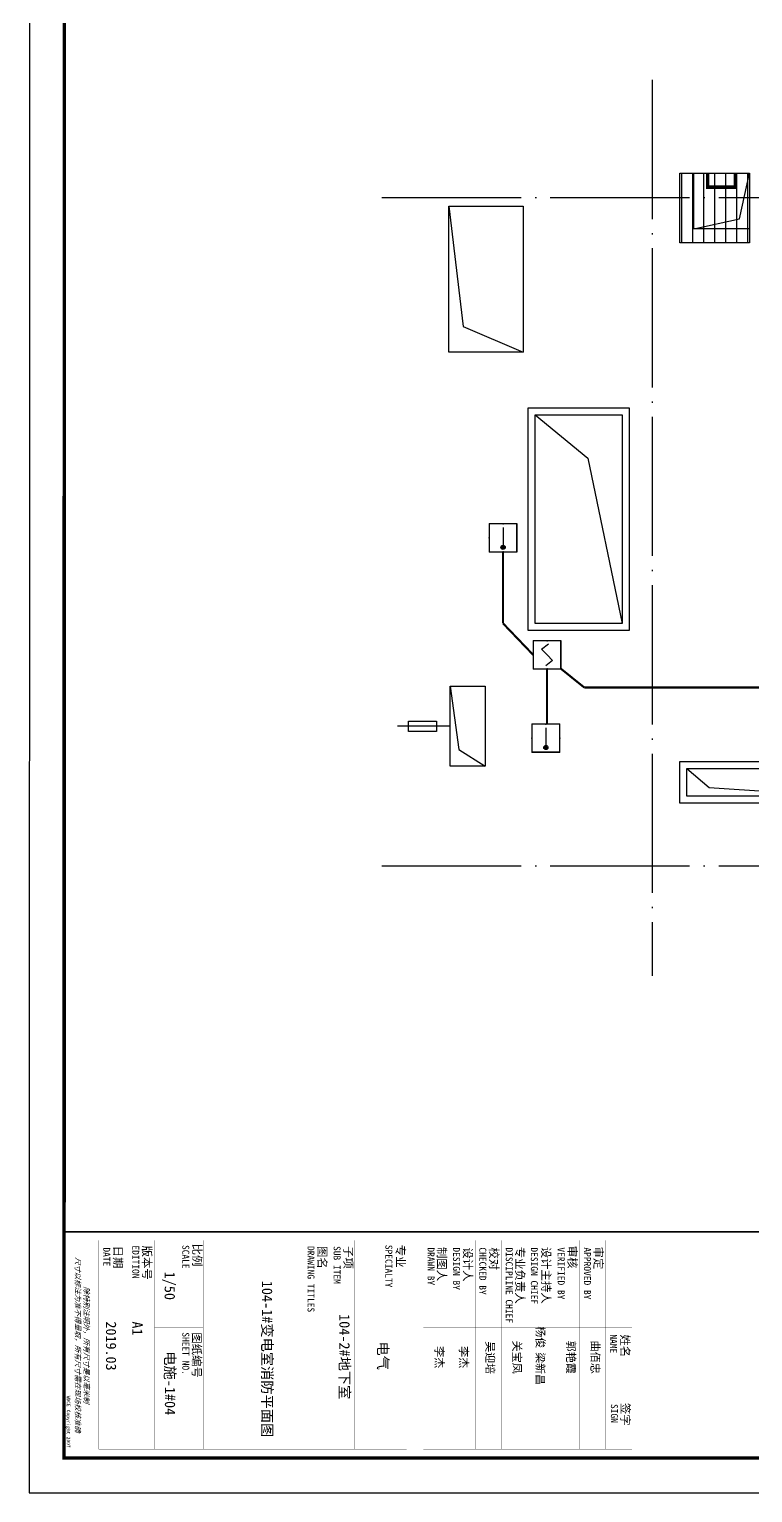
# Model space of a CAD drawing. Extents: x 115799 to 952918, y -190076 to 200966.
# Drawn here: x 247649 to 258048, y 6674 to 27699 of the extents above; entities that cross this region are included whole.
import ezdxf
from ezdxf.enums import TextEntityAlignment as Align

# ---------------------------------------------------------------- set-up
doc = ezdxf.new("R2010")
doc.units = 0
doc.header["$LTSCALE"] = 1000
doc.header["$MEASUREMENT"] = 0
doc.linetypes.add('DASH', pattern=[0.35, 0.25, -0.1])
doc.linetypes.add('DOTE', pattern=[2.42, 2, -0.2, 0.02, -0.2])
for name, color, linetype in [('$0$A-TECH_结构', 21, 'Continuous'), ('00-图签', 7, 'Continuous'), ('00-图签签名_10', 10, 'Continuous'), ('A_AXIS-轴线', 1, 'DOTE'), ('EQUIP-消防', 3, 'Continuous'), ('SHEET_LINE', 6, 'Continuous'), ('SHEET_TEXT', 7, 'Continuous'), ('WIRE-消防', 1, 'TG_FS'), ('字', 7, 'Continuous'), ('看线', 241, 'Continuous'), ('集水坑&', 6, 'Continuous')]:
    doc.layers.add(name, color=color, linetype=linetype)
doc.styles.add('A0-建筑图签$0$hwxh', font='STXIHEI.TTF')
doc.styles.get("Standard").update_dxf_attribs({"font": 'gbenor.shx', "bigfont": 'gbcbig.shx'})
doc.styles.add('TG_LINETYPE', font='SIMPLEX', dxfattribs={"width": 0.8, "height": 3, "bigfont": 'HZTXT'})
doc.styles.add('华文细黑', font='STXIHEI.TTF', dxfattribs={"height": 10})
doc.linetypes.add('TG_FS', pattern='A,2,-0.6,["FS",TG_LINETYPE,S=0.1,R=0,X=-0.52,Y=-0.15],0', length=2.6)

# ---------------------------------------------------------------- blocks, each defined once
blk = doc.blocks.new('WDCE Copyright200X')
at = {"const_width": 0.016}
blk.add_lwpolyline([(-10.6, 1.26, 1), (-11.4, 1.26, 1)], format="xyb", close=True, dxfattribs=at)
at = {"style": '华文细黑'}
for s, p in [('WDCE ', (-11.46, 0.5)), ('     Copyright ', (-3.51, 0.5))]:
    blk.add_text(s, height=1, dxfattribs=at).set_placement(p, align=Align.BOTTOM_RIGHT)
blk.add_text('c', height=0.6, dxfattribs=at).set_placement((-11.04, 1.35), align=Align.MIDDLE_CENTER)
blk.add_attdef('200X', text='', height=1, dxfattribs=at).set_placement((-0.45, 0.5), align=Align.BOTTOM_RIGHT)
blk = doc.blocks.new('图签-A1')
at = {"layer": 'SHEET_LINE', "const_width": 0.5}
blk.add_lwpolyline([(-65, -0.17), (0, -0.17), (0, 512.33), (-65, 512.33)], close=True, dxfattribs=at)
at = {"layer": 'SHEET_LINE', "const_width": 0.05}
for points in [[(-62.5, 103.1), (-2.5, 103.1), (-2.5, 163.1), (-62.5, 163.1), (-62.5, 103.1)], [(-37.5, 163.1), (-37.5, 103.1)], [(-20, 163.1), (-20, 103.1)], [(-62.5, 155.6), (-2.5, 155.6)], [(-62.5, 148.1), (-2.5, 148.1)], [(-62.5, 140.6), (-2.5, 140.6)], [(-62.5, 133.1), (-2.5, 133.1)], [(-62.5, 125.6), (-2.5, 125.6)], [(-62.5, 118.1), (-2.5, 118.1)], [(-62.5, 110.6), (-2.5, 110.6)], [(-62.5, 98.33), (-2.5, 98.33), (-2.5, 9.83), (-62.5, 9.83), (-62.5, 98.33)], [(-62.5, 83.33), (-2.5, 83.33)], [(-62.5, 75.83), (-2.5, 75.83)], [(-62.5, 39.83), (-2.5, 39.83)], [(-37.5, 39.83), (-37.5, 25.83)], [(-62.5, 25.83), (-2.5, 25.83)], [(-62.5, 17.83), (-2.5, 17.83)]]:
    blk.add_lwpolyline(points, dxfattribs=at)
at = {"layer": 'SHEET_TEXT'}
blk.add_blockref('WDCE Copyright200X', (-2.5, -0.17), dxfattribs=at).add_auto_attribs({'200X': '2007'})
at = {"layer": '00-图签签名_10', "style": 'A0-建筑图签$0$hwxh'}
blk.add_text('吴迎培', height=2.3, dxfattribs=at).set_placement((-33.52, 123.47), align=Align.TOP_LEFT)
at = {"layer": '00-图签签名_10', "char_height": 2.3, "width": 800, "attachment_point": 5, "style": 'A0-建筑图签$0$hwxh'}
for s, insert in [('杨俊', (-34.67, 136.62)), ('梁新昌', (-25.65, 136.57))]:
    blk.add_mtext(s, dxfattribs=dict(at, insert=insert))
at = {"layer": '00-图签签名_10', "style": 'A0-建筑图签$0$hwxh'}
for tag, p in [('曲佰忠', (-28.76, 153.54)), ('郭艳霞', (-28.76, 146.04)), ('关宝凤', (-28.76, 131.04)), ('李杰', (-28.76, 116.04)), ('李杰', (-28.76, 108.54))]:
    blk.add_attdef(tag, text='', height=2.3, dxfattribs=at).set_placement(p, align=Align.TOP_CENTER)
at = {"layer": 'SHEET_TEXT', "style": '华文细黑'}
for s, height, p in [('姓名', 2.4, (-35.5, 162.31)), ('签字', 2.4, (-15.81, 162.4)), ('NAME', 2, (-35.5, 158.79)), ('SIGN', 2, (-15.5, 159.04)), ('审定', 2.4, (-60.73, 154.64)), ('审核', 2.4, (-60.95, 147.13)), ('APPROVED BY', 2, (-60.5, 151.28)), ('VERIFIED BY', 2, (-60.5, 143.75)), ('设计主持人', 2.4, (-60.68, 139.6)), ('DESIGN CHIEF', 2, (-60.5, 136.02)), ('专业负责人', 2.4, (-60.67, 132.1)), ('DISCIPLINE CHIEF', 2, (-60.5, 128.82)), ('校对', 2.4, (-60.5, 124.6)), ('CHECKED BY', 2, (-60.5, 121.21)), ('设计人', 2.4, (-60.5, 117.1)), ('DESIGN BY', 2, (-60.5, 113.67)), ('制图人', 2.4, (-60.61, 109.6)), ('DRAWN BY', 2, (-60.5, 106.33)), ('专业', 2.4, (-61.23, 97.76)), ('SPECIALTY', 2, (-61.23, 94.21)), ('子项', 2.4, (-60.88, 82.75)), ('SUB ITEM', 2, (-60.88, 79.33)), ('DRAWING TITLES', 2, (-60.91, 71.83)), ('图名', 2.4, (-60.91, 75.24)), ('比例', 2.4, (-61.56, 39.26)), ('图纸编号', 2.4, (-36.1, 39.16)), ('SCALE', 2, (-61.19, 35.83)), ('SHEET NO.', 2, (-36.1, 35.83)), ('版本号', 2.4, (-61, 24.86)), ('EDITION', 2, (-61.06, 21.44)), ('日期', 2.4, (-61, 16.52)), ('DATE', 2, (-60.5, 13.1))]:
    blk.add_text(s, height=height, dxfattribs=at).set_placement(p, align=Align.TOP_LEFT)
at = {"layer": 'SHEET_TEXT', "style": '华文细黑', "oblique": 20}
for s, p in [('尺寸以标注为准不得量取，所有尺寸需在现场校核准确', (-32.5, 3.83)), ('除特别注明外，所有尺寸是以毫米制', (-32.5, 6.33))]:
    blk.add_text(s, height=1.5, dxfattribs=at).set_placement(p, align=Align.MIDDLE_CENTER)
at = {"layer": '字', "style": '华文细黑'}
for s, p in [('A1', (-39.21, 19.43)), ('2019.03', (-39.21, 11.9))]:
    blk.add_text(s, height=2.962, dxfattribs=at).set_placement(p)
blk = doc.blocks.new('222')
at = {"layer": '集水坑&', "linetype": 'Continuous'}
h = blk.add_hatch(dxfattribs=at)
h.set_pattern_fill('ANSI31', color=256, scale=100, angle=44.9999)
h.set_pattern_definition([(89.9999, (364817.53, -146396.03), (-158.75, 0.00028), [])])
h.paths.add_polyline_path([(289204, 130984), (290204, 130984), (290204, 129984), (289204, 129984)])
h = blk.add_hatch(dxfattribs=at)
h.set_pattern_fill('ANSI31', color=256, scale=100, angle=44.9999)
h.set_pattern_definition([(89.9999, (376917.53, -146396.06), (-158.75, 0.00028), [])])
h.paths.add_polyline_path([(301304, 130984), (302304, 130984), (302304, 129984), (301304, 129984)])
at = {"layer": '$0$A-TECH_结构', "color": 8}
for p, q in [((291609, 129984), (291609, 128484)), ((291729, 129984), (291729, 128484)), ((292679, 129984), (292679, 128484)), ((292799, 129984), (292799, 128484)), ((291609, 126184), (291609, 124684)), ((291729, 126184), (291729, 124684)), ((292679, 126184), (292679, 124684)), ((292799, 126184), (292799, 124684)), ((286028, 122704), (286404, 122465))]:
    blk.add_line(p, q, dxfattribs=at)
for points in [[(290204, 130984), (290204, 130184), (289404, 130184), (289404, 130984)], [(302104, 130984), (302104, 130184), (301304, 130184), (301304, 130984)], [(292104, 129834), (292304, 129834), (292304, 129634), (292104, 129634)], [(293704, 129484), (301304, 129484), (301304, 128484), (293704, 128484)], [(293804, 129384), (301204, 129384), (301204, 128584), (293804, 128584)], [(291259, 128834), (291459, 128834), (291459, 128634), (291259, 128634)], [(293149, 128834), (292949, 128834), (292949, 128634), (293149, 128634)], [(288474, 124414), (287024, 124414), (287024, 127614), (288474, 127614)], [(288374, 124514), (287124, 124514), (287124, 127514), (288374, 127514)], [(293704, 126184), (301304, 126184), (301304, 125184), (293704, 125184)], [(291259, 125834), (291459, 125834), (291459, 126034), (291259, 126034)], [(293149, 125834), (292949, 125834), (292949, 126034), (293149, 126034)], [(293804, 126084), (301204, 126084), (301204, 125284), (293804, 125284)], [(292104, 124834), (292304, 124834), (292304, 125034), (292104, 125034)], [(285904, 123615), (286404, 123615), (286404, 122465), (285904, 122465)], [(289203, 122534), (291603, 122534), (291603, 121934), (289203, 121934)], [(289303, 122434), (291503, 122434), (291503, 122034), (289303, 122034)]]:
    blk.add_lwpolyline(points, close=True, dxfattribs=at)
for points in [[(289404, 130184), (290060, 130328), (290204, 130984)], [(301304, 130184), (301960, 130328), (302104, 130984)], [(285884, 130514), (286954, 130514), (286954, 128414), (285884, 128414), (285884, 130514), (286088, 128785), (286954, 128414)], [(292104, 129834), (292167, 129695), (292304, 129634)], [(293804, 129384), (294720, 128860), (301204, 128584)], [(291259, 128834), (291322, 128695), (291459, 128634)], [(293149, 128834), (293086, 128695), (292949, 128634)], [(287124, 127514), (287879, 126889), (288374, 124514)], [(291259, 125834), (291322, 125973), (291459, 126034)], [(293149, 125834), (293086, 125973), (292949, 126034)], [(293804, 126084), (294720, 125560), (301204, 125284)], [(292104, 124834), (292167, 124973), (292304, 125034)], [(285904, 123615), (286028, 122704)], [(289303, 122434), (289627, 122158), (291503, 122034)]]:
    blk.add_lwpolyline(points, dxfattribs=at)
at = {"layer": 'A_AXIS-轴线', "color": 8}
for p, q in [((288804, 132326), (288804, 119454)), ((297204, 132326), (297204, 119453)), ((284922, 130634), (303176, 130634)), ((291669, 129984), (291669, 128484)), ((292739, 129984), (292739, 128484)), ((291669, 126184), (291669, 124684)), ((292739, 126184), (292739, 124684)), ((285905, 123039), (285144, 123039)), ((284922, 121034), (303176, 121034))]:
    blk.add_line(p, q, dxfattribs=at)
at = {"layer": '看线', "color": 8, "const_width": 50}
for points in [[(290004, 130984), (290004, 130784), (289604, 130784), (289604, 130984)], [(301904, 130984), (301904, 130784), (301504, 130784), (301504, 130984)]]:
    blk.add_lwpolyline(points, dxfattribs=at)
at = {"layer": '看线', "color": 8, "linetype": 'DASH'}
for points in [[(293404, 129984), (291004, 129984), (291004, 128484), (293404, 128484)], [(293404, 126184), (291004, 126184), (291004, 124684), (293404, 124684)]]:
    blk.add_lwpolyline(points, close=True, dxfattribs=at)
at = {"layer": '看线', "color": 8}
blk.add_lwpolyline([(285304, 123114), (285704, 123114), (285704, 122964), (285304, 122964)], close=True, dxfattribs=at)
at = {"layer": '集水坑&', "linetype": 'Continuous'}
for points in [[(289204, 130984), (290204, 130984), (290204, 129984), (289204, 129984)], [(301304, 130984), (302304, 130984), (302304, 129984), (301304, 129984)]]:
    blk.add_lwpolyline(points, close=True, dxfattribs=at)
blk = doc.blocks.new('$Equip$00002648')
for p, q in [((-0.5, 0.5), (-0.5, -0.5)), ((0.5, 0.5), (-0.5, 0.5)), ((0, 0.375), (0, -0.412)), ((0.5, -0.5), (0.5, 0.5)), ((-0.5, -0.5), (0.5, -0.5))]:
    blk.add_line(p, q)
at = {"const_width": 0.04}
blk.add_lwpolyline([(-0.5, 0.5), (0.5, 0.5), (0.5, -0.5), (-0.5, -0.5), (-0.5, 0.5), (0.5, 0.5)], dxfattribs=at)
blk.add_circle((0, -0.338), 0.075)
for p in [(-0.5, 0), (0, 0.5), (0.5, 0), (0, -0.5)]:
    blk.add_point(p)
for points in [[(-0.065, -0.3), (0.065, -0.3), (-0.075, -0.338), (0.075, -0.338)], [(-0.065, -0.375), (0.065, -0.375), (-0.075, -0.338), (0.075, -0.338)], [(-0.038, -0.273), (0.037, -0.273), (-0.065, -0.3), (0.065, -0.3)], [(-0.038, -0.402), (0.037, -0.402), (-0.065, -0.375), (0.065, -0.375)], [(0, -0.263), (0, -0.263), (-0.038, -0.273), (0.037, -0.273)], [(0, -0.412), (0, -0.412), (-0.038, -0.402), (0.037, -0.402)]]:
    blk.add_solid(points)
at = {"color": 7, "flags": 1}
for tag, height, p in [('A', 0.00002, (0, 0)), ('B', 0.4, (0.762, -0.208))]:
    blk.add_attdef(tag, text='', height=height, dxfattribs=at).set_placement(p, align=Align.MIDDLE_CENTER)
blk = doc.blocks.new('$Equip$00002649')
for p, q in [((-0.5, 0.5), (-0.5, -0.5)), ((0.5, 0.5), (-0.5, 0.5)), ((-0.2, 0.2), (0.05, 0.4)), ((0, 0), (-0.2, 0.2)), ((0, 0), (0.2, -0.2)), ((0.5, -0.5), (0.5, 0.5)), ((-0.5, -0.5), (0.5, -0.5)), ((0.2, -0.2), (-0.05, -0.4))]:
    blk.add_line(p, q)
at = {"const_width": 0.04}
blk.add_lwpolyline([(-0.5, 0.5), (0.5, 0.5), (0.5, -0.5), (-0.5, -0.5), (-0.5, 0.5), (0.5, 0.5)], dxfattribs=at)
for p in [(-0.5, 0), (0, 0.5), (0.5, 0), (0, -0.5)]:
    blk.add_point(p)
at = {"color": 7, "flags": 1}
for tag, height, p in [('A', 0.00002, (0, 0)), ('B', 0.4, (0.762, -0.208))]:
    blk.add_attdef(tag, text='', height=height, dxfattribs=at).set_placement(p, align=Align.MIDDLE_CENTER)

msp = doc.modelspace()

# ---------------------------------------------------------------- linework, layer by layer
at = {"layer": '00-图签'}
msp.add_lwpolyline([(247649.2, 6673.7), (277349.2, 6673.7), (277357.5, 48723.7), (247657.5, 48723.7)], close=True, dxfattribs=at)
at = {"layer": '00-图签', "const_width": 50}
msp.add_lwpolyline([(248149.2, 7173.7), (276849.2, 7173.7), (276857.5, 47473.7), (248157.5, 47473.7)], close=True, dxfattribs=at)
at = {"layer": 'WIRE-消防', "linetype": 'TG_FS', "const_width": 30}
for points in [[(254459.5, 20192), (254459.5, 19162.5)], [(254459.5, 19162.5), (254892, 18711)], [(255092, 18511), (255092, 17715)], [(255292, 18511), (255626.5, 18241.9)], [(255626.5, 18241.9), (258413, 18241.9)]]:
    msp.add_lwpolyline(points, dxfattribs=at)

# ---------------------------------------------------------------- block references
msp.add_blockref('222', (-32203.5, -105354.5))
at = {"xscale": 50, "yscale": 50, "zscale": 50, "rotation": 270}
msp.add_blockref('图签-A1', (248157.5, 7173.7), dxfattribs=at)
at = {"layer": 'EQUIP-消防', "xscale": 400, "yscale": 400, "zscale": 400}
for name, p in [('$Equip$00002648', (254459.5, 20392)), ('$Equip$00002649', (255092, 18711)), ('$Equip$00002648', (255075, 17515))]:
    msp.add_blockref(name, p, dxfattribs=at)

# ---------------------------------------------------------------- texts
at = {"color": 2, "style": '华文细黑'}
for s, p in [('1/50', (249595.3, 9850.3)), ('104-1#变电室消防平面图', (250994.4, 9719.2)), ('104-2#地下室', (252106.3, 9240.6)), ('电施-1#04', (249598.9, 8706.1)), ('电气', (252659, 8846.9))]:
    msp.add_text(s, height=150, rotation=270, dxfattribs=at).set_placement(p)
at = {"layer": 'SHEET_TEXT', "style": '华文细黑'}
for tag, p in [('关宝凤', (254717.8, 8620.2)), ('郭艳霞', (255492.3, 8620.2)), ('曲佰忠', (255842.2, 8620.2)), ('李杰', (253601.9, 8620.2)), ('李杰', (253951.9, 8620.2))]:
    msp.add_attdef(tag, text='', height=116.7, rotation=270, dxfattribs=at).set_placement(p, align=Align.TOP_CENTER)

doc.saveas('drawing.dxf')
